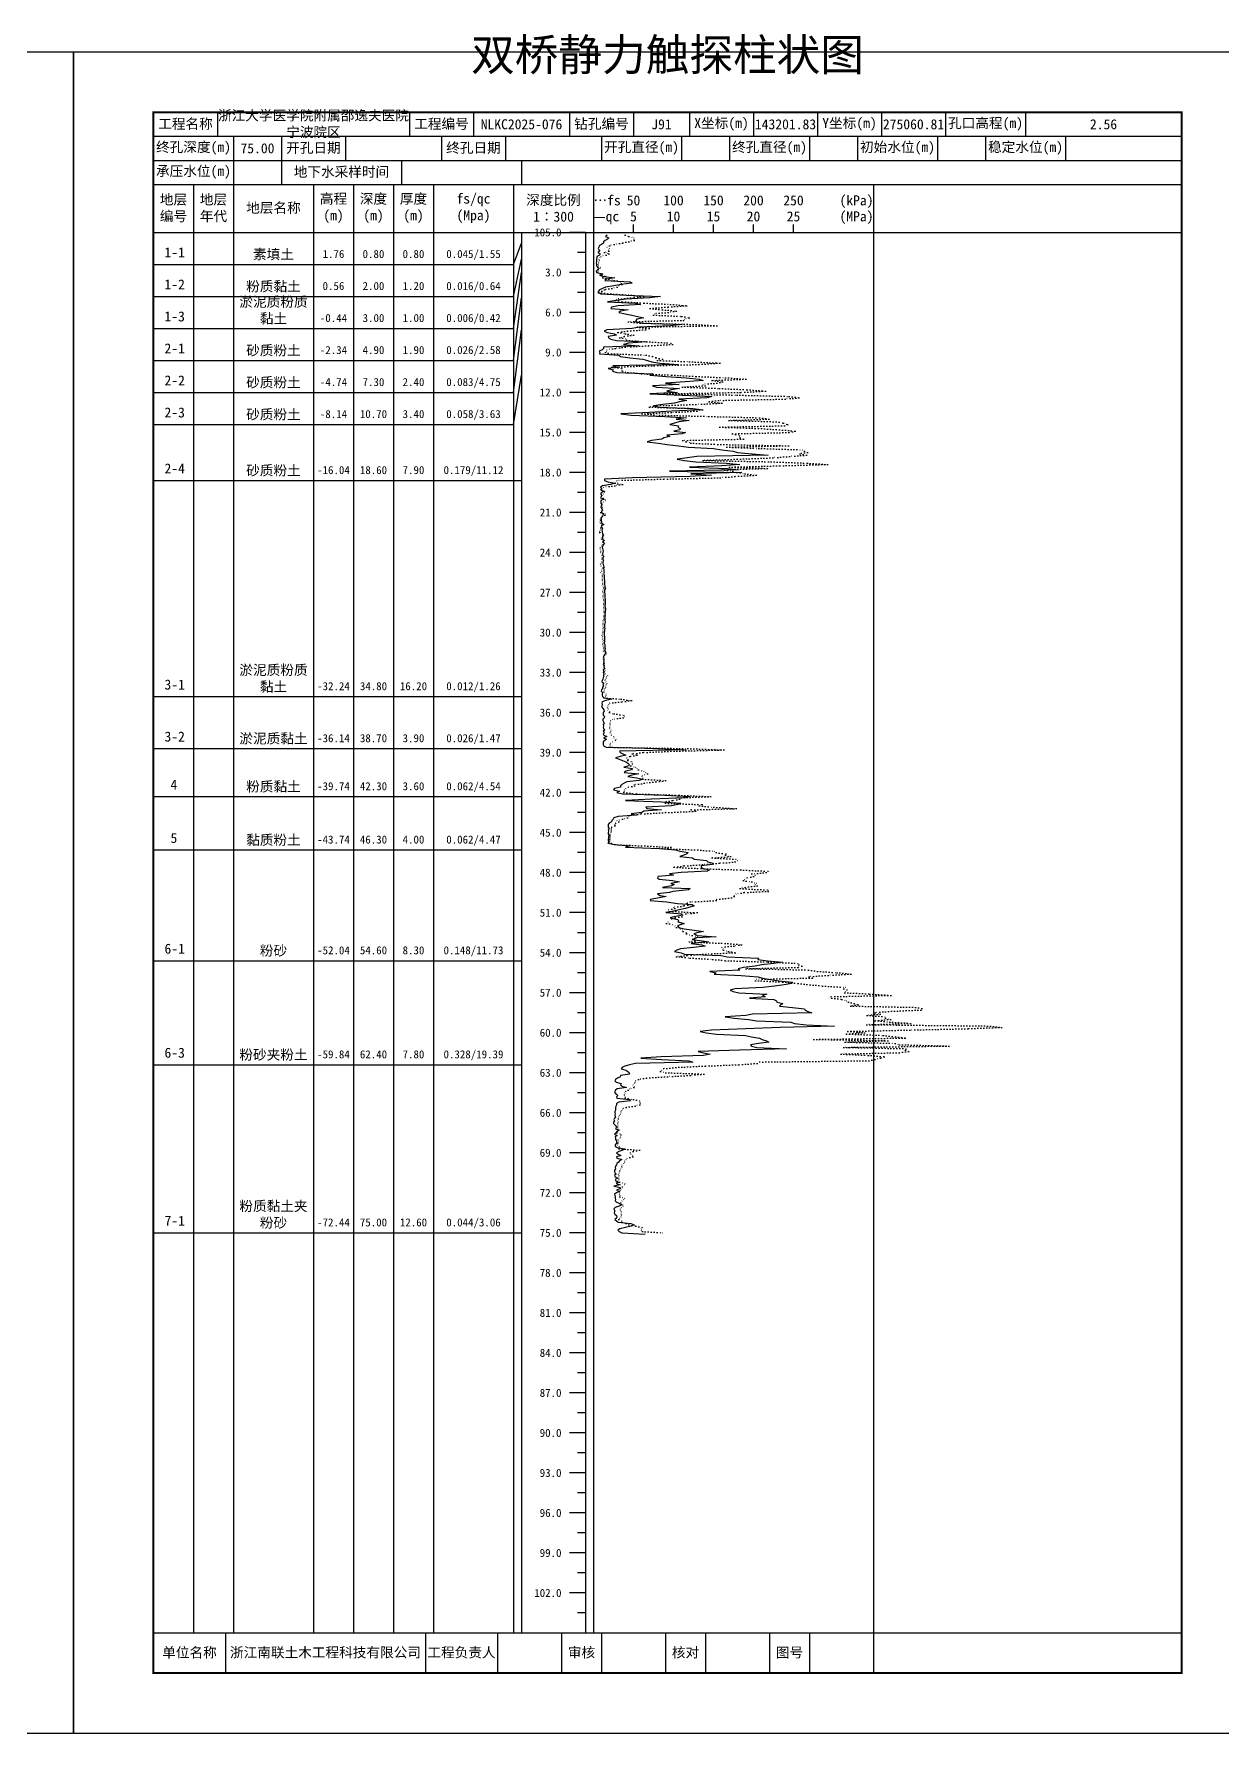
# Model space of a CAD drawing. Extents: x 297 to 65340, y 0 to 425.
# Drawn here: x 27017.1 to 27314.1, y 0 to 424.6 of the extents above; entities that cross this region are included whole.
import ezdxf
from ezdxf.enums import TextEntityAlignment as Align

# ---------------------------------------------------------------- set-up
doc = ezdxf.new("R2010")
doc.units = 0
doc.linetypes.add('DOT', pattern=[6.35, 0, -6.35])
doc.layers.add('FRAME', color=7, linetype='CONTINUOUS')
doc.layers.add('STRATUM', color=7, linetype='CONTINUOUS')
doc.styles.add('ST', font='')
doc.styles.get('ST').set_extended_font_data('SimSun')

msp = doc.modelspace()

# ---------------------------------------------------------------- linework, layer by layer
at = {"layer": 'FRAME', "color": 245, "linetype": 'Continuous'}
for points in [[(26730, 0), (27027, 0), (27027, 420), (26730, 420)], [(27027, 0), (27324, 0), (27324, 420), (27027, 420)]]:
    msp.add_lwpolyline(points, close=True, dxfattribs=at)
at = {"layer": 'FRAME', "linetype": 'Continuous', "const_width": 0.5}
msp.add_lwpolyline([(27047, 15), (27304, 15), (27304, 405), (27047, 405)], close=True, dxfattribs=at)
at = {"layer": 'FRAME', "color": 0, "linetype": 'Continuous'}
for points in [[(27063, 405), (27063, 399)], [(27111, 405), (27111, 399)], [(27127, 405), (27127, 399)], [(27151, 405), (27151, 399)], [(27167, 405), (27167, 399)], [(27181, 405), (27181, 399)], [(27197, 405), (27197, 399)], [(27213, 405), (27213, 399)], [(27229, 405), (27229, 399)], [(27245, 405), (27245, 399)], [(27265, 405), (27265, 399)], [(27304, 405), (27304, 399)], [(27047, 399), (27304, 399)], [(27067, 399), (27067, 393)], [(27079, 399), (27079, 393)], [(27095, 399), (27095, 393)], [(27119, 399), (27119, 393)], [(27135, 399), (27135, 393)], [(27159, 399), (27159, 393)], [(27179, 399), (27179, 393)], [(27191, 399), (27191, 393)], [(27211, 399), (27211, 393)], [(27223, 399), (27223, 393)], [(27243, 399), (27243, 393)], [(27255, 399), (27255, 393)], [(27275, 399), (27275, 393)], [(27304, 399), (27304, 393)], [(27047, 393), (27304, 393)], [(27067, 393), (27067, 387)], [(27079, 393), (27079, 387)], [(27109, 393), (27109, 387)], [(27139, 393), (27139, 387)], [(27047, 387), (27304, 387)], [(27057, 387), (27057, 25)], [(27067, 387), (27067, 25)], [(27087, 387), (27087, 25)], [(27097, 387), (27097, 25)], [(27107, 387), (27107, 25)], [(27117, 387), (27117, 25)], [(27137, 387), (27137, 25)], [(27157, 387), (27157, 25)], [(27227, 387), (27227, 25)], [(27047, 375), (27304, 375)], [(27139, 375), (27139, 25)], [(27155, 375), (27155, 25)], [(27167, 375), (27167, 377)], [(27177, 375), (27177, 377)], [(27187, 375), (27187, 377)], [(27197, 375), (27197, 377)], [(27207, 375), (27207, 377)], [(27047, 25), (27304, 25)], [(27065, 25), (27065, 15)], [(27115, 25), (27115, 15)], [(27133, 25), (27133, 15)], [(27149, 25), (27149, 15)], [(27159, 25), (27159, 15)], [(27175, 25), (27175, 15)], [(27185, 25), (27185, 15)], [(27201, 25), (27201, 15)], [(27211, 25), (27211, 15)], [(27227, 25), (27227, 15)]]:
    msp.add_lwpolyline(points, dxfattribs=at)
at = {"layer": 'STRATUM', "linetype": 'Continuous'}
for points in [[(27155, 375), (27151, 375)], [(27160.38, 374.33), (27160, 374), (27160.86, 373.67), (27160.54, 373.33), (27159.9, 373), (27159.46, 372.67), (27159.54, 372.33), (27158.98, 372), (27158.38, 371.67), (27158.3, 371.33), (27158.2, 371), (27158.3, 370.67), (27158.56, 370.33), (27158.12, 370), (27158.68, 369.67), (27158.46, 369.33), (27157.82, 369), (27157.84, 368.67), (27157.76, 368.33), (27157.78, 368), (27157.74, 367.67), (27157.68, 367.33), (27157.78, 367), (27157.76, 366.67), (27157.98, 366.33), (27158.26, 366), (27158, 365.67), (27157.68, 365.33), (27157.74, 365), (27159.36, 364.67), (27158.48, 364.33), (27159.52, 364), (27162.3, 363.67), (27160.24, 363.33), (27159.84, 363), (27166.18, 362.67), (27166.66, 362.33), (27163.8, 362), (27162.08, 361.67), (27159.96, 361.33), (27159.24, 361), (27158.46, 360.67), (27158.26, 360.33), (27158.06, 360), (27158.86, 359.67), (27165.16, 359.33), (27173.72, 359), (27170.98, 358.67), (27165.1, 358.33), (27162.72, 358), (27160.54, 357.67), (27167.5, 357.33), (27168.78, 357), (27163.16, 356.67), (27161.5, 356.33), (27161.36, 356), (27165.68, 355.67), (27163.74, 355.33), (27163.36, 355), (27164.92, 354.67), (27166.6, 354.33), (27168.1, 354), (27169.56, 353.67), (27167.8, 353.33), (27167.6, 353), (27167.46, 352.67), (27169.4, 352.33), (27179.24, 352), (27176.16, 351.67), (27168.52, 351.33), (27166.68, 351), (27160.36, 350.67), (27159.7, 350.33), (27160.42, 350), (27162.28, 349.67), (27162.78, 349.33), (27160.7, 349), (27160.78, 348.67), (27161.32, 348.33), (27162.72, 348), (27170.24, 347.67), (27165.78, 347.33), (27164.48, 347), (27168.3, 346.67), (27159.46, 346.33), (27159.46, 346), (27159.2, 345.67), (27158.38, 345.33), (27158.6, 345), (27158.46, 344.67), (27163.36, 344.33), (27163.72, 344), (27166.1, 343.67), (27169.32, 343.33), (27170.54, 343), (27171.62, 342.67), (27173.6, 342.33), (27178.24, 342), (27161.86, 341.67), (27163.42, 341.33), (27160.68, 341), (27161.9, 340.67), (27161.76, 340.33), (27162.86, 340), (27171.8, 339.67), (27171.12, 339.33), (27175.14, 339), (27180.16, 338.67), (27183.42, 338.33), (27184.38, 338), (27179.94, 337.67), (27175.02, 337.33), (27178.38, 337), (27171.74, 336.67), (27172.72, 336.33), (27178.54, 336), (27176.38, 335.67), (27175.36, 335.33), (27178.04, 335), (27171.08, 334.67), (27179.18, 334.33), (27186.56, 334), (27185.32, 333.67), (27178.36, 333.33), (27180.34, 333), (27178.48, 332.67), (27177.26, 332.33), (27174.32, 332), (27172.02, 331.67), (27173.58, 331.33), (27181.78, 331), (27184.14, 330.67), (27176.62, 330.33), (27171, 330), (27163.86, 329.67), (27166.44, 329.33), (27174.8, 329), (27180.26, 328.67), (27177.66, 328.33), (27180.88, 328), (27178.36, 327.67), (27177.24, 327.33), (27176.1, 327), (27178.28, 326.67), (27178.1, 326.33), (27178.68, 326), (27178.62, 325.67), (27177.08, 325.33), (27180.02, 325), (27179.16, 324.67), (27175.3, 324.33), (27176.06, 324), (27174.62, 323.67), (27174.08, 323.33), (27171.46, 323), (27170.44, 322.67), (27173.18, 322.33), (27175.4, 322), (27178.22, 321.67), (27180.72, 321.33), (27187.04, 321), (27189.06, 320.67), (27191.88, 320.33), (27193, 320), (27196.68, 319.67), (27200.64, 319.33), (27182.84, 319), (27180.52, 318.67), (27177.94, 318.33), (27179.66, 318), (27182.62, 317.67), (27190.18, 317.33), (27193.58, 317), (27189.12, 316.67), (27180.98, 316.33), (27190.58, 316), (27193.24, 315.67), (27176.04, 315.33), (27194.12, 315), (27181.34, 314.67), (27186.46, 314.33), (27181.08, 314), (27166.78, 313.67), (27159.74, 313.33), (27159.78, 313), (27160.58, 312.67), (27162.42, 312.33), (27161.26, 312), (27159.26, 311.67), (27158.76, 311.33), (27158.96, 311), (27158.76, 310.67), (27159.58, 310.33), (27159, 310), (27158.76, 309.67), (27158.98, 309.33), (27158.88, 309), (27158.76, 308.67), (27159.58, 308.33), (27158.82, 308), (27158.84, 307.67), (27158.86, 307.33), (27159.04, 307), (27158.88, 306.67), (27158.86, 306.33), (27159.02, 306), (27159.22, 305.67), (27158.98, 305.33), (27159, 305), (27159.46, 304.67), (27159.3, 304.33), (27159.24, 304), (27158.92, 303.67), (27158.9, 303.33), (27158.94, 303), (27159.04, 302.67), (27158.98, 302.33), (27159.58, 302), (27158.92, 301.67), (27159, 301.33), (27159.22, 301), (27159.08, 300.67), (27159.14, 300.33), (27159.2, 300), (27159.22, 299.67), (27159.46, 299.33), (27159.26, 299), (27159.28, 298.67), (27159.22, 298.33), (27159.74, 298), (27159.26, 297.67), (27159.78, 297.33), (27159.54, 297), (27159.32, 296.67), (27159.2, 296.33), (27159.26, 296), (27159.3, 295.67), (27159.42, 295.33), (27159.36, 295), (27159.28, 294.67), (27159.34, 294.33), (27159.46, 294), (27159.36, 293.67), (27159.34, 293.33), (27159.46, 293), (27159.34, 292.67), (27159.3, 292.33), (27159.44, 292), (27159.46, 291.67), (27159.7, 291.33), (27159.5, 291), (27159.58, 290.67), (27159.6, 290.33), (27159.64, 290), (27159.46, 289.67), (27159.66, 289.33), (27159.68, 289), (27159.68, 288.67), (27159.68, 288.33), (27159.78, 288), (27159.78, 287.67), (27159.74, 287.33), (27159.78, 287), (27159.84, 286.67), (27159.84, 286.33), (27160, 286), (27159.78, 285.67), (27159.74, 285.33), (27159.76, 285), (27159.84, 284.67), (27159.82, 284.33), (27159.8, 284), (27159.84, 283.67), (27159.9, 283.33), (27159.92, 283), (27159.9, 282.67), (27159.9, 282.33), (27159.9, 282), (27159.86, 281.67), (27159.92, 281.33), (27159.96, 281), (27159.96, 280.67), (27159.92, 280.33), (27159.92, 280), (27159.86, 279.67), (27159.92, 279.33), (27159.86, 279), (27159.86, 278.67), (27159.86, 278.33), (27159.84, 278), (27159.88, 277.67), (27159.84, 277.33), (27159.76, 277), (27159.78, 276.67), (27159.78, 276.33), (27159.84, 276), (27159.78, 275.67), (27159.74, 275.33), (27159.68, 275), (27159.64, 274.67), (27159.68, 274.33), (27159.78, 274), (27159.72, 273.67), (27159.78, 273.33), (27159.78, 273), (27159.74, 272.67), (27159.68, 272.33), (27159.8, 272), (27159.8, 271.67), (27159.86, 271.33), (27159.92, 271), (27159.84, 270.67), (27159.84, 270.33), (27160.1, 270), (27159.92, 269.67), (27159.66, 269.33), (27159.46, 269), (27159.46, 268.67), (27159.58, 268.33), (27159.6, 268), (27159.5, 267.67), (27159.64, 267.33), (27159.44, 267), (27159.66, 266.67), (27159.58, 266.33), (27159.74, 266), (27159.44, 265.67), (27159.48, 265.33), (27159.44, 265), (27159.58, 264.67), (27159.46, 264.33), (27159.54, 264), (27159.4, 263.67), (27159.34, 263.33), (27159.16, 263), (27159.1, 262.67), (27159.56, 262.33), (27159.34, 262), (27159.52, 261.67), (27159.26, 261.33), (27159.26, 261), (27159, 260.67), (27158.94, 260.33), (27159.22, 260), (27159.2, 259.67), (27159.2, 259.33), (27159.22, 259), (27159.56, 258.67), (27161.56, 258.33), (27160.08, 258), (27159.2, 257.67), (27159.08, 257.33), (27159.14, 257), (27159.08, 256.67), (27159.1, 256.33), (27159.32, 256), (27159.6, 255.67), (27159.66, 255.33), (27159.38, 255), (27159.38, 254.67), (27159.4, 254.33), (27159.72, 254), (27159.66, 253.67), (27159.34, 253.33), (27159.36, 253), (27159.52, 252.67), (27159.66, 252.33), (27159.42, 252), (27159.54, 251.67), (27159.44, 251.33), (27159.5, 251), (27159.8, 250.67), (27159.44, 250.33), (27159.66, 250), (27159.42, 249.67), (27159.6, 249.33), (27160.32, 249), (27159.46, 248.67), (27160.26, 248.33), (27159.8, 248), (27159.44, 247.67), (27159.4, 247.33), (27159.4, 247), (27159.5, 246.67), (27160.14, 246.33), (27173.12, 246), (27180.14, 245.67), (27163.52, 245.33), (27163.66, 245), (27164.32, 244.67), (27165.1, 244.33), (27163.66, 244), (27162.48, 243.67), (27163.42, 243.33), (27164.28, 243), (27165.08, 242.67), (27165.62, 242.33), (27165.94, 242), (27165.84, 241.67), (27164.56, 241.33), (27166.72, 241), (27166.48, 240.67), (27165.12, 240.33), (27164.66, 240), (27168.36, 239.67), (27166.58, 239.33), (27165.62, 239), (27167.78, 238.67), (27169.3, 238.33), (27168.44, 238), (27165.34, 237.67), (27164.66, 237.33), (27164.08, 237), (27163.74, 236.67), (27163.76, 236.33), (27162.26, 236), (27162.02, 235.67), (27163.54, 235.33), (27162.84, 235), (27164.28, 234.67), (27174.8, 234.33), (27181.04, 234), (27179.98, 233.67), (27171.5, 233.33), (27165.04, 233), (27174.06, 232.67), (27178.8, 232.33), (27178.1, 232), (27176.46, 231.67), (27170.08, 231.33), (27170.32, 231), (27174.04, 230.67), (27169.58, 230.33), (27169.12, 230), (27166.4, 229.67), (27167.66, 229.33), (27163.14, 229), (27162.12, 228.67), (27161.9, 228.33), (27161.56, 228), (27161.46, 227.67), (27160.88, 227.33), (27160.7, 227), (27160.66, 226.67), (27160.66, 226.33), (27160.94, 226), (27160.66, 225.67), (27160.74, 225.33), (27160.7, 225), (27160.68, 224.67), (27160.8, 224.33), (27160.74, 224), (27160.74, 223.67), (27160.64, 223.33), (27160.64, 223), (27160.8, 222.67), (27160.62, 222.33), (27162.14, 222), (27166.18, 221.67), (27165, 221.33), (27173.46, 221), (27177.54, 220.67), (27178.62, 220.33), (27180.68, 220), (27180.34, 219.67), (27179.58, 219.33), (27178.58, 219), (27181.74, 218.67), (27182.16, 218.33), (27185.28, 218), (27185.6, 217.67), (27186.94, 217.33), (27186.74, 217), (27183.88, 216.67), (27183.9, 216.33), (27184.42, 216), (27185.96, 215.67), (27185.54, 215.33), (27178.9, 215), (27176.04, 214.67), (27177.02, 214.33), (27173.18, 214), (27173, 213.67), (27173.4, 213.33), (27176.72, 213), (27178.48, 212.67), (27176.3, 212.33), (27177.16, 212), (27176.52, 211.67), (27174.24, 211.33), (27181.16, 211), (27180.72, 210.67), (27176.82, 210.33), (27176.04, 210), (27173.04, 209.67), (27173.68, 209.33), (27175.2, 209), (27173.4, 208.67), (27171.26, 208.33), (27171.16, 208), (27175.26, 207.67), (27178.04, 207.33), (27181.66, 207), (27182.2, 206.67), (27180.86, 206.33), (27179.98, 206), (27178.4, 205.67), (27176.66, 205.33), (27175.08, 205), (27179.08, 204.67), (27178.92, 204.33), (27177.08, 204), (27176.16, 203.67), (27178.08, 203.33), (27178.22, 203), (27178.12, 202.67), (27179.64, 202.33), (27178.68, 202), (27178, 201.67), (27178.36, 201.33), (27179.68, 201), (27181.6, 200.67), (27184.5, 200.33), (27182.82, 200), (27182.06, 199.67), (27182.88, 199.33), (27187.7, 199), (27182.72, 198.67), (27181.86, 198.33), (27184.06, 198), (27185.86, 197.67), (27181.42, 197.33), (27184.12, 197), (27184.9, 196.67), (27182, 196.33), (27178.74, 196), (27177.86, 195.67), (27177.26, 195.33), (27178.9, 195), (27179.74, 194.67), (27188.94, 194.33), (27190.42, 194), (27198.24, 193.67), (27198.1, 193.33), (27200.46, 193), (27204.24, 192.67), (27202.06, 192.33), (27198.98, 192), (27197.44, 191.67), (27194.52, 191.33), (27193.18, 191), (27193.6, 190.67), (27186.06, 190.33), (27187.7, 190), (27187.2, 189.67), (27193.88, 189.33), (27198.06, 189), (27199.34, 188.67), (27201.18, 188.33), (27203.36, 188), (27206.74, 187.67), (27206.6, 187.33), (27204.66, 187), (27202.22, 186.67), (27199.34, 186.33), (27192.3, 186), (27191.14, 185.67), (27191.94, 185.33), (27193.3, 185), (27200.32, 184.67), (27199.22, 184.33), (27199.88, 184), (27195.98, 183.67), (27202.1, 183.33), (27202.72, 183), (27202.8, 182.67), (27204.36, 182.33), (27203.8, 182), (27203.46, 181.67), (27206.72, 181.33), (27209.74, 181), (27209.94, 180.67), (27210.58, 180.33), (27211.56, 180), (27196.76, 179.67), (27195.1, 179.33), (27189.92, 179), (27192.18, 178.67), (27195.72, 178.33), (27197.72, 178), (27206.32, 177.67), (27207.26, 177.33), (27210.16, 177), (27217.28, 176.67), (27203.64, 176.33), (27194.96, 176), (27186.46, 175.67), (27183.66, 175.33), (27185.14, 175), (27187.76, 174.67), (27194.96, 174.33), (27196.46, 174), (27198.48, 173.67), (27199.2, 173.33), (27200.26, 173), (27200.84, 172.67), (27198.22, 172.33), (27196.24, 172), (27196.54, 171.67), (27197.82, 171.33), (27205.22, 171), (27193.54, 170.67), (27183.18, 170.33), (27184.46, 170), (27186.18, 169.67), (27184.54, 169.33), (27173.94, 169), (27168.82, 168.67), (27174.12, 168.33), (27180.84, 168), (27181.82, 167.67), (27167.52, 167.33), (27165.98, 167), (27164.82, 166.67), (27164.18, 166.33), (27163.88, 166), (27165.1, 165.67), (27165.6, 165.33), (27165.88, 165), (27166.02, 164.67), (27163.74, 164.33), (27163.7, 164), (27163.04, 163.67), (27162.52, 163.33), (27162.3, 163), (27162.7, 162.67), (27163.92, 162.33), (27163.78, 162), (27164.06, 161.67), (27165.22, 161.33), (27162.94, 161), (27162.5, 160.67), (27162.3, 160.33), (27162.3, 160), (27162.72, 159.67), (27163.08, 159.33), (27162.78, 159), (27162.8, 158.67), (27166.02, 158.33), (27166.26, 158), (27163.3, 157.67), (27162.78, 157.33), (27162.76, 157), (27162.62, 156.67), (27162.54, 156.33), (27162.48, 156), (27162.54, 155.67), (27162.34, 155.33), (27162.36, 155), (27162.4, 154.67), (27162.32, 154.33), (27162.46, 154), (27162.24, 153.67), (27162.12, 153.33), (27162.22, 153), (27162.02, 152.67), (27162.02, 152.33), (27162.3, 152), (27162.64, 151.67), (27162.7, 151.33), (27162.46, 151), (27163.42, 150.67), (27162.86, 150.33), (27162.6, 150), (27162.26, 149.67), (27162.9, 149.33), (27162.4, 149), (27162.48, 148.67), (27162.52, 148.33), (27162.72, 148), (27162.74, 147.67), (27162.84, 147.33), (27162.42, 147), (27162.4, 146.67), (27162.94, 146.33), (27164.72, 146), (27164.36, 145.67), (27163.32, 145.33), (27162.78, 145), (27163.2, 144.67), (27163.84, 144.33), (27162.72, 144), (27162.86, 143.67), (27164.06, 143.33), (27163.5, 143), (27163.28, 142.67), (27162.8, 142.33), (27162.74, 142), (27162.52, 141.67), (27162.4, 141.33), (27162.52, 141), (27162.24, 140.67), (27162.26, 140.33), (27162.34, 140), (27162.64, 139.67), (27162.24, 139.33), (27162.42, 139), (27162.98, 138.67), (27162.38, 138.33), (27162.6, 138), (27163.16, 137.67), (27162.64, 137.33), (27163.68, 137), (27162.06, 136.67), (27163.72, 136.33), (27163.52, 136), (27162.76, 135.67), (27163.5, 135.33), (27162.72, 135), (27162.28, 134.67), (27162.3, 134.33), (27162.4, 134), (27162.42, 133.67), (27162.46, 133.33), (27162.4, 133), (27162.74, 132.67), (27163.58, 132.33), (27164.12, 132), (27163.44, 131.67), (27162.4, 131.33), (27162.08, 131), (27162.24, 130.67), (27162.22, 130.33), (27162.2, 130), (27162.32, 129.67), (27162.72, 129.33), (27162.86, 129), (27162.74, 128.67), (27162.36, 128.33), (27162.72, 128), (27163.18, 127.67), (27166.32, 127.33), (27167.18, 127), (27166.4, 126.67), (27164.98, 126.33), (27163.62, 126), (27163.1, 125.67), (27163.4, 125.33), (27164.1, 125), (27169.9, 124.67)], [(27137, 367), (27139, 372.33)], [(27155, 370), (27153, 370)], [(27047, 367), (27057, 367)], [(27057, 367), (27067, 367)], [(27067, 367), (27087, 367)], [(27087, 367), (27097, 367)], [(27097, 367), (27107, 367)], [(27107, 367), (27117, 367)], [(27117, 367), (27137, 367)], [(27137, 359), (27139, 368.33)], [(27137, 351), (27139, 365)], [(27155, 365), (27151, 365)], [(27047, 359), (27057, 359)], [(27057, 359), (27067, 359)], [(27067, 359), (27087, 359)], [(27087, 359), (27097, 359)], [(27097, 359), (27107, 359)], [(27107, 359), (27117, 359)], [(27117, 359), (27137, 359)], [(27137, 343), (27139, 358.67)], [(27155, 360), (27153, 360)], [(27155, 355), (27151, 355)], [(27047, 351), (27057, 351)], [(27057, 351), (27067, 351)], [(27067, 351), (27087, 351)], [(27087, 351), (27097, 351)], [(27097, 351), (27107, 351)], [(27107, 351), (27117, 351)], [(27117, 351), (27137, 351)], [(27137, 335), (27139, 350.67)], [(27155, 350), (27153, 350)], [(27155, 345), (27151, 345)], [(27047, 343), (27057, 343)], [(27057, 343), (27067, 343)], [(27067, 343), (27087, 343)], [(27087, 343), (27097, 343)], [(27097, 343), (27107, 343)], [(27107, 343), (27117, 343)], [(27117, 343), (27137, 343)], [(27155, 340), (27153, 340)], [(27137, 327), (27139, 339.33)], [(27047, 335), (27057, 335)], [(27057, 335), (27067, 335)], [(27067, 335), (27087, 335)], [(27087, 335), (27097, 335)], [(27097, 335), (27107, 335)], [(27107, 335), (27117, 335)], [(27117, 335), (27137, 335)], [(27155, 335), (27151, 335)], [(27047, 327), (27057, 327)], [(27057, 327), (27067, 327)], [(27067, 327), (27087, 327)], [(27087, 327), (27097, 327)], [(27097, 327), (27107, 327)], [(27107, 327), (27117, 327)], [(27117, 327), (27137, 327)], [(27155, 330), (27153, 330)], [(27155, 325), (27151, 325)], [(27155, 320), (27153, 320)], [(27155, 315), (27151, 315)], [(27047, 313), (27057, 313)], [(27057, 313), (27067, 313)], [(27067, 313), (27087, 313)], [(27087, 313), (27097, 313)], [(27097, 313), (27107, 313)], [(27107, 313), (27117, 313)], [(27117, 313), (27137, 313)], [(27137, 313), (27139, 313)], [(27155, 310), (27153, 310)], [(27155, 305), (27151, 305)], [(27155, 300), (27153, 300)], [(27155, 295), (27151, 295)], [(27155, 290), (27153, 290)], [(27155, 285), (27151, 285)], [(27155, 280), (27153, 280)], [(27155, 275), (27151, 275)], [(27155, 270), (27153, 270)], [(27155, 265), (27151, 265)], [(27047, 259), (27057, 259)], [(27057, 259), (27067, 259)], [(27067, 259), (27087, 259)], [(27087, 259), (27097, 259)], [(27097, 259), (27107, 259)], [(27107, 259), (27117, 259)], [(27117, 259), (27137, 259)], [(27137, 259), (27139, 259)], [(27155, 260), (27153, 260)], [(27155, 255), (27151, 255)], [(27155, 250), (27153, 250)], [(27047, 246), (27057, 246)], [(27057, 246), (27067, 246)], [(27067, 246), (27087, 246)], [(27087, 246), (27097, 246)], [(27097, 246), (27107, 246)], [(27107, 246), (27117, 246)], [(27117, 246), (27137, 246)], [(27137, 246), (27139, 246)], [(27155, 245), (27151, 245)], [(27155, 240), (27153, 240)], [(27047, 234), (27057, 234)], [(27057, 234), (27067, 234)], [(27067, 234), (27087, 234)], [(27087, 234), (27097, 234)], [(27097, 234), (27107, 234)], [(27107, 234), (27117, 234)], [(27117, 234), (27137, 234)], [(27137, 234), (27139, 234)], [(27155, 235), (27151, 235)], [(27155, 230), (27153, 230)], [(27155, 225), (27151, 225)], [(27047, 220.67), (27057, 220.67)], [(27057, 220.67), (27067, 220.67)], [(27067, 220.67), (27087, 220.67)], [(27087, 220.67), (27097, 220.67)], [(27097, 220.67), (27107, 220.67)], [(27107, 220.67), (27117, 220.67)], [(27117, 220.67), (27137, 220.67)], [(27137, 220.67), (27139, 220.67)], [(27155, 220), (27153, 220)], [(27155, 215), (27151, 215)], [(27155, 210), (27153, 210)], [(27155, 205), (27151, 205)], [(27155, 200), (27153, 200)], [(27047, 193), (27057, 193)], [(27057, 193), (27067, 193)], [(27067, 193), (27087, 193)], [(27087, 193), (27097, 193)], [(27097, 193), (27107, 193)], [(27107, 193), (27117, 193)], [(27117, 193), (27137, 193)], [(27137, 193), (27139, 193)], [(27155, 195), (27151, 195)], [(27155, 190), (27153, 190)], [(27155, 185), (27151, 185)], [(27155, 180), (27153, 180)], [(27155, 175), (27151, 175)], [(27155, 170), (27153, 170)], [(27047, 167), (27057, 167)], [(27057, 167), (27067, 167)], [(27067, 167), (27087, 167)], [(27087, 167), (27097, 167)], [(27097, 167), (27107, 167)], [(27107, 167), (27117, 167)], [(27117, 167), (27137, 167)], [(27137, 167), (27139, 167)], [(27155, 165), (27151, 165)], [(27155, 160), (27153, 160)], [(27155, 155), (27151, 155)], [(27155, 150), (27153, 150)], [(27155, 145), (27151, 145)], [(27155, 140), (27153, 140)], [(27155, 135), (27151, 135)], [(27155, 130), (27153, 130)], [(27047, 125), (27057, 125)], [(27057, 125), (27067, 125)], [(27067, 125), (27087, 125)], [(27087, 125), (27097, 125)], [(27097, 125), (27107, 125)], [(27107, 125), (27117, 125)], [(27117, 125), (27137, 125)], [(27137, 125), (27139, 125)], [(27155, 125), (27151, 125)], [(27155, 120), (27153, 120)], [(27155, 115), (27151, 115)], [(27155, 110), (27153, 110)], [(27155, 105), (27151, 105)], [(27155, 100), (27153, 100)], [(27155, 95), (27151, 95)], [(27155, 90), (27153, 90)], [(27155, 85), (27151, 85)], [(27155, 80), (27153, 80)], [(27155, 75), (27151, 75)], [(27155, 70), (27153, 70)], [(27155, 65), (27151, 65)], [(27155, 60), (27153, 60)], [(27155, 55), (27151, 55)], [(27155, 50), (27153, 50)], [(27155, 45), (27151, 45)], [(27155, 40), (27153, 40)], [(27155, 35), (27151, 35)], [(27155, 30), (27153, 30)]]:
    msp.add_lwpolyline(points, dxfattribs=at)
at = {"layer": 'STRATUM', "linetype": 'DOT', "ltscale": 0.1}
msp.add_lwpolyline([(27164.92, 374.33), (27165.86, 374), (27167.06, 373.67), (27167.06, 373.33), (27167.18, 373), (27165.82, 372.67), (27164.24, 372.33), (27162.16, 372), (27161.02, 371.67), (27160.36, 371.33), (27160.98, 371), (27160.7, 370.67), (27160.86, 370.33), (27159.76, 370), (27160.8, 369.67), (27160.14, 369.33), (27158.92, 369), (27158.66, 368.67), (27158.32, 368.33), (27158.5, 368), (27158.28, 367.67), (27158.22, 367.33), (27158.08, 367), (27158.14, 366.67), (27158.74, 366.33), (27158.62, 366), (27158.3, 365.67), (27158.08, 365.33), (27158.02, 365), (27158.96, 364.67), (27159.06, 364.33), (27160.08, 364), (27159.3, 363.67), (27160.84, 363.33), (27162.16, 363), (27163.76, 362.67), (27163.88, 362.33), (27164.08, 362), (27163.3, 361.67), (27162.9, 361.33), (27161.58, 361), (27159.78, 360.67), (27159.06, 360.33), (27158.28, 360), (27160.56, 359.67), (27166.38, 359.33), (27169.5, 359), (27166.96, 358.67), (27162.74, 358.33), (27162.52, 358), (27164.28, 357.67), (27169.66, 357.33), (27176.26, 357), (27180.22, 356.67), (27175.56, 356.33), (27171.16, 356), (27174.24, 355.67), (27177.7, 355.33), (27175.64, 355), (27172.28, 354.67), (27172, 354.33), (27179.1, 354), (27180.9, 353.67), (27179.74, 353.33), (27179.54, 353), (27165.74, 352.67), (27168.68, 352.33), (27181.92, 352), (27187.82, 351.67), (27167.88, 351.33), (27170.88, 351), (27170, 350.67), (27165.5, 350.33), (27163.1, 350), (27164.98, 349.67), (27167, 349.33), (27164.68, 349), (27163.56, 348.67), (27165.3, 348.33), (27165.26, 348), (27170.32, 347.67), (27176.44, 347.33), (27176.76, 347), (27170.72, 346.67), (27164.92, 346.33), (27162.44, 346), (27160.36, 345.67), (27160.24, 345.33), (27159.98, 345), (27161.52, 344.67), (27170.2, 344.33), (27171.76, 344), (27172.7, 343.67), (27174.22, 343.33), (27173.04, 343), (27180.98, 342.67), (27188.6, 342.33), (27183.34, 342), (27172.2, 341.67), (27161.62, 341.33), (27164.08, 341), (27163.96, 340.67), (27164.22, 340.33), (27165.58, 340), (27169, 339.67), (27176.58, 339.33), (27182.7, 339), (27190.02, 338.67), (27195.08, 338.33), (27186.66, 338), (27189.28, 337.67), (27187.84, 337.33), (27184.3, 337), (27184.88, 336.67), (27179.22, 336.33), (27188.52, 336), (27195.44, 335.67), (27199.96, 335.33), (27193.7, 335), (27174.72, 334.67), (27192.88, 334.33), (27205.92, 334), (27208.32, 333.67), (27204.9, 333.33), (27188.24, 333), (27185.88, 332.67), (27189.12, 332.33), (27182.56, 332), (27172.76, 331.67), (27171, 331.33), (27181.64, 331), (27184.24, 330.67), (27182.82, 330.33), (27176.42, 330), (27169.18, 329.67), (27173.54, 329.33), (27185.84, 329), (27198.52, 328.67), (27200.86, 328.33), (27190.88, 328), (27202.7, 327.67), (27204.48, 327.33), (27205.52, 327), (27204.72, 326.67), (27188.62, 326.33), (27198.28, 326), (27203.52, 325.67), (27207.44, 325.33), (27205.82, 325), (27191.78, 324.67), (27193.54, 324.33), (27193.54, 324), (27193.64, 323.67), (27194.46, 323.33), (27179.32, 323), (27180.2, 322.67), (27181.3, 322.33), (27188.12, 322), (27205.72, 321.67), (27190.34, 321.33), (27198.3, 321), (27209.2, 320.67), (27209.74, 320.33), (27210.5, 320), (27208.66, 319.67), (27210.24, 319.33), (27205.98, 319), (27201.82, 318.67), (27192.88, 318.33), (27184.44, 318), (27200.72, 317.67), (27210.46, 317.33), (27215.48, 317), (27203.46, 316.67), (27190.96, 316.33), (27200.4, 316), (27189.02, 315.67), (27191.86, 315.33), (27192.9, 315), (27194.88, 314.67), (27197.66, 314.33), (27192.3, 314), (27188.7, 313.67), (27174.46, 313.33), (27162.84, 313), (27162.92, 312.67), (27162.4, 312.33), (27164.24, 312), (27162.34, 311.67), (27159.6, 311.33), (27159.04, 311), (27159.04, 310.67), (27159.78, 310.33), (27159.7, 310), (27159.46, 309.67), (27159.24, 309.33), (27159, 309), (27159.38, 308.67), (27159.8, 308.33), (27159.96, 308), (27159.6, 307.67), (27159.12, 307.33), (27159.22, 307), (27159.1, 306.67), (27159.24, 306.33), (27159.12, 306), (27159.2, 305.67), (27159.08, 305.33), (27158.82, 305), (27159.94, 304.67), (27159.84, 304.33), (27159.12, 304), (27158.74, 303.67), (27158.7, 303.33), (27158.72, 303), (27158.56, 302.67), (27158.64, 302.33), (27159.12, 302), (27159.04, 301.67), (27158.74, 301.33), (27158.78, 301), (27158.76, 300.67), (27158.54, 300.33), (27158.6, 300), (27159.28, 299.67), (27159.24, 299.33), (27159.22, 299), (27158.9, 298.67), (27158.94, 298.33), (27159.56, 298), (27159.38, 297.67), (27159.7, 297.33), (27159.22, 297), (27159.08, 296.67), (27158.64, 296.33), (27158.62, 296), (27158.72, 295.67), (27158.74, 295.33), (27158.76, 295), (27159.2, 294.67), (27159.08, 294.33), (27159.64, 294), (27159, 293.67), (27159.12, 293.33), (27159.46, 293), (27158.98, 292.67), (27158.84, 292.33), (27158.7, 292), (27158.8, 291.67), (27159.36, 291.33), (27159.28, 291), (27158.96, 290.67), (27159.04, 290.33), (27158.68, 290), (27159.18, 289.67), (27159.14, 289.33), (27159.18, 289), (27159.14, 288.67), (27159.16, 288.33), (27159.16, 288), (27159.22, 287.67), (27159.24, 287.33), (27159.22, 287), (27159.3, 286.67), (27159.52, 286.33), (27159.52, 286), (27159.36, 285.67), (27159.26, 285.33), (27159.32, 285), (27159.5, 284.67), (27159.32, 284.33), (27159.36, 284), (27159.32, 283.67), (27159.48, 283.33), (27159.52, 283), (27159.56, 282.67), (27159.52, 282.33), (27159.5, 282), (27159.5, 281.67), (27159.46, 281.33), (27159.56, 281), (27159.56, 280.67), (27159.56, 280.33), (27159.56, 280), (27159.68, 279.67), (27159.58, 279.33), (27159.54, 279), (27159.56, 278.67), (27159.5, 278.33), (27159.36, 278), (27159.36, 277.67), (27159.36, 277.33), (27159.38, 277), (27159.32, 276.67), (27159.44, 276.33), (27159.36, 276), (27159.3, 275.67), (27159.32, 275.33), (27159.24, 275), (27159.14, 274.67), (27159.12, 274.33), (27159.22, 274), (27159.24, 273.67), (27159.24, 273.33), (27159.46, 273), (27159.38, 272.67), (27159.3, 272.33), (27159.28, 272), (27159.34, 271.67), (27159.56, 271.33), (27159.48, 271), (27159.48, 270.67), (27159.42, 270.33), (27159.88, 270), (27160.28, 269.67), (27159.82, 269.33), (27159.56, 269), (27159.44, 268.67), (27159.4, 268.33), (27159.56, 268), (27159.56, 267.67), (27159.5, 267.33), (27159.6, 267), (27159.56, 266.67), (27159.7, 266.33), (27159.86, 266), (27159.88, 265.67), (27159.84, 265.33), (27159.64, 265), (27159.94, 264.67), (27160.52, 264.33), (27160.32, 264), (27160.22, 263.67), (27159.96, 263.33), (27159.8, 263), (27160.1, 262.67), (27160.34, 262.33), (27160.18, 262), (27160, 261.67), (27160, 261.33), (27159.86, 261), (27159.7, 260.67), (27159.56, 260.33), (27159.56, 260), (27160.08, 259.67), (27160.1, 259.33), (27160.1, 259), (27159.7, 258.67), (27163.88, 258.33), (27166.46, 258), (27164, 257.67), (27161.02, 257.33), (27160.78, 257), (27160.64, 256.67), (27160.44, 256.33), (27160.62, 256), (27160.6, 255.67), (27160.96, 255.33), (27161.02, 255), (27162.14, 254.67), (27164.62, 254.33), (27164.78, 254), (27164.42, 253.67), (27161.8, 253.33), (27161.3, 253), (27161.2, 252.67), (27161.08, 252.33), (27161.14, 252), (27161.08, 251.67), (27161.02, 251.33), (27161, 251), (27161.32, 250.67), (27161.28, 250.33), (27161.1, 250), (27161.32, 249.67), (27161.42, 249.33), (27161.96, 249), (27162.06, 248.67), (27162.58, 248.33), (27162.46, 248), (27161.84, 247.67), (27161.26, 247.33), (27161.06, 247), (27161.24, 246.67), (27160.9, 246.33), (27180.6, 246), (27189.62, 245.67), (27176.3, 245.33), (27169.3, 245), (27166.76, 244.67), (27167.82, 244.33), (27166.12, 244), (27165.28, 243.67), (27165.58, 243.33), (27165.62, 243), (27166.58, 242.67), (27166.64, 242.33), (27166.78, 242), (27166.36, 241.67), (27167.54, 241.33), (27167.86, 241), (27168.24, 240.67), (27169.6, 240.33), (27169.98, 240), (27170.5, 239.67), (27169.22, 239.33), (27169.06, 239), (27169.24, 238.67), (27169.3, 238.33), (27174.96, 238), (27172.58, 237.67), (27169.7, 237.33), (27167.14, 237), (27167.28, 236.67), (27165.66, 236.33), (27165.02, 236), (27164.8, 235.67), (27164.64, 235.33), (27164.58, 235), (27167.86, 234.67), (27178.38, 234.33), (27186.28, 234), (27177.64, 233.67), (27178.52, 233.33), (27176.66, 233), (27174.8, 232.67), (27175.02, 232.33), (27184.16, 232), (27183.48, 231.67), (27187.12, 231.33), (27192.64, 231), (27181.4, 230.67), (27182.48, 230.33), (27174.98, 230), (27168.72, 229.67), (27166.3, 229.33), (27165.88, 229), (27165.5, 228.67), (27164.22, 228.33), (27162.82, 228), (27163.3, 227.67), (27162.5, 227.33), (27162.36, 227), (27162.3, 226.67), (27161.48, 226.33), (27161.44, 226), (27161.4, 225.67), (27161.38, 225.33), (27161.36, 225), (27161.08, 224.67), (27161.08, 224.33), (27161.1, 224), (27161.06, 223.67), (27161.02, 223.33), (27161.02, 223), (27160.98, 222.67), (27161.46, 222.33), (27162.38, 222), (27169.86, 221.67), (27176.32, 221.33), (27174.16, 221), (27183.06, 220.67), (27187.2, 220.33), (27187.7, 220), (27190.24, 219.67), (27190, 219.33), (27191.22, 219), (27186.66, 218.67), (27192.6, 218.33), (27192.96, 218), (27192.44, 217.67), (27188.4, 217.33), (27184.24, 217), (27179.52, 216.67), (27177.16, 216.33), (27184.04, 216), (27193.8, 215.67), (27200.82, 215.33), (27200.18, 215), (27196.62, 214.67), (27197.48, 214.33), (27197.02, 214), (27195.32, 213.67), (27194.8, 213.33), (27194.46, 213), (27196.56, 212.67), (27197.8, 212.33), (27197.42, 212), (27197.94, 211.67), (27194.92, 211.33), (27193.7, 211), (27200.58, 210.67), (27200.7, 210.33), (27194.6, 210), (27192.66, 209.67), (27192.18, 209.33), (27192.18, 209), (27191.5, 208.67), (27187.78, 208.33), (27187.66, 208), (27181.24, 207.67), (27180.32, 207.33), (27181.3, 207), (27179.54, 206.67), (27177, 206.33), (27177.3, 206), (27175.74, 205.67), (27176.12, 205.33), (27182.88, 205), (27180.12, 204.67), (27179.24, 204.33), (27179.06, 204), (27177.38, 203.67), (27176.58, 203.33), (27176.04, 203), (27175.66, 202.67), (27175.28, 202.33), (27176.96, 202), (27177.34, 201.67), (27177.72, 201.33), (27178.66, 201), (27179.16, 200.67), (27179.4, 200.33), (27180.3, 200), (27180.26, 199.67), (27181.66, 199.33), (27183.08, 199), (27182.54, 198.67), (27181.7, 198.33), (27182.32, 198), (27180.96, 197.67), (27189.88, 197.33), (27194.02, 197), (27192.12, 196.67), (27189.1, 196.33), (27189.32, 196), (27189.54, 195.67), (27190.74, 195.33), (27192.44, 195), (27185.1, 194.67), (27180.36, 194.33), (27177.74, 194), (27181.18, 193.67), (27186.84, 193.33), (27189.98, 193), (27200.68, 192.67), (27208.12, 192.33), (27208.3, 192), (27209.06, 191.67), (27208.04, 191.33), (27195.14, 191), (27210.76, 190.67), (27213, 190.33), (27217.88, 190), (27221.32, 189.67), (27215.64, 189.33), (27210.9, 189), (27211.66, 188.67), (27197.82, 188.33), (27197.48, 188), (27204.32, 187.67), (27208.18, 187.33), (27211.16, 187), (27214.24, 186.67), (27219.98, 186.33), (27219.58, 186), (27220.46, 185.67), (27220, 185.33), (27219.82, 185), (27226.08, 184.67), (27231.3, 184.33), (27216.2, 184), (27216.6, 183.67), (27219.12, 183.33), (27220.2, 183), (27220.72, 182.67), (27222.16, 182.33), (27223.16, 182), (27221.3, 181.67), (27237.5, 181.33), (27239.24, 181), (27238.84, 180.67), (27230.76, 180.33), (27227.42, 180), (27228.68, 179.67), (27225.4, 179.33), (27229.82, 179), (27229.96, 178.67), (27231.24, 178.33), (27227.44, 178), (27231.04, 177.67), (27236.22, 177.33), (27225.36, 177), (27256.28, 176.67), (27258.96, 176.33), (27250.54, 176), (27236.1, 175.67), (27220.6, 175.33), (27224.74, 175), (27220.28, 174.67), (27229.46, 174.33), (27232.52, 174), (27234.88, 173.67), (27212.06, 173.33), (27230.56, 173), (27219.92, 172.67), (27232.38, 172.33), (27233.5, 172), (27245.8, 171.67), (27219.6, 171.33), (27235.24, 171), (27234.98, 170.67), (27235.74, 170.33), (27233.4, 170), (27218.88, 169.67), (27225.72, 169.33), (27229.68, 169), (27228.72, 168.67), (27227.3, 168.33), (27225.82, 168), (27198.52, 167.67), (27197.9, 167.33), (27193.22, 167), (27184.92, 166.67), (27177.56, 166.33), (27174.46, 166), (27173.98, 165.67), (27173.78, 165.33), (27175.06, 165), (27184.56, 164.67), (27181.14, 164.33), (27175.48, 164), (27170.24, 163.67), (27168.28, 163.33), (27167.5, 163), (27167.38, 162.67), (27167.3, 162.33), (27166.86, 162), (27167.16, 161.67), (27167.1, 161.33), (27166.06, 161), (27165.7, 160.67), (27165.02, 160.33), (27164.88, 160), (27164.68, 159.67), (27164.66, 159.33), (27164.9, 159), (27164.94, 158.67), (27167.02, 158.33), (27168.48, 158), (27168.58, 157.67), (27168.64, 157.33), (27168.6, 157), (27167.4, 156.67), (27165.18, 156.33), (27164.32, 156), (27164, 155.67), (27163.88, 155.33), (27163.76, 155), (27163.7, 154.67), (27163.48, 154.33), (27163.32, 154), (27163.16, 153.67), (27163.18, 153.33), (27163.14, 153), (27163.08, 152.67), (27163.04, 152.33), (27163.1, 152), (27163.02, 151.67), (27163, 151.33), (27163.08, 151), (27163.18, 150.67), (27163.08, 150.33), (27162.86, 150), (27163.8, 149.67), (27163.8, 149.33), (27163.8, 149), (27163.7, 148.67), (27163.08, 148.33), (27163.28, 148), (27163.06, 147.67), (27163.1, 147.33), (27163.04, 147), (27163.42, 146.67), (27163.56, 146.33), (27163.42, 146), (27168.46, 145.67), (27166.94, 145.33), (27166.14, 145), (27166.3, 144.67), (27166.78, 144.33), (27166.84, 144), (27165.4, 143.67), (27165.14, 143.33), (27164.74, 143), (27164.8, 142.67), (27164.62, 142.33), (27164.1, 142), (27163.98, 141.67), (27164.2, 141.33), (27163.78, 141), (27163.54, 140.67), (27163.52, 140.33), (27163.44, 140), (27163.18, 139.67), (27163.34, 139.33), (27163.24, 139), (27163.24, 138.67), (27163.38, 138.33), (27163.1, 138), (27163.52, 137.67), (27164.88, 137.33), (27164.8, 137), (27164.16, 136.67), (27164.28, 136.33), (27163.9, 136), (27163.7, 135.67), (27163.54, 135.33), (27163.52, 135), (27163.44, 134.67), (27163.56, 134.33), (27163.56, 134), (27164.8, 133.67), (27164.56, 133.33), (27164.14, 133), (27163.76, 132.67), (27163.84, 132.33), (27164.3, 132), (27164.4, 131.67), (27163.96, 131.33), (27163.7, 131), (27163.7, 130.67), (27163.88, 130.33), (27163.88, 130), (27163.88, 129.67), (27163.96, 129.33), (27163.92, 129), (27163.58, 128.67), (27163.32, 128.33), (27164.02, 128), (27164.2, 127.67), (27165.16, 127.33), (27165.86, 127), (27167.62, 126.67), (27169.3, 126.33), (27168.96, 126), (27168.9, 125.67), (27169.22, 125.33), (27174.18, 125), (27174.18, 124.67)], dxfattribs=at)

# ---------------------------------------------------------------- texts
at = {"layer": 'FRAME', "style": 'ST'}
msp.add_text('双桥静力触探柱状图', height=8, dxfattribs=at).set_placement((27175.5, 413), align=Align.BOTTOM_CENTER)
for s, p in [('…fs', (27157, 383)), ('—qc', (27157, 379))]:
    msp.add_text(s, height=2.5, dxfattribs=at).set_placement(p, align=Align.MIDDLE_LEFT)
for s, p in [('50', (27167, 383)), ('100', (27177, 383)), ('150', (27187, 383)), ('200', (27197, 383)), ('250', (27207, 383)), ('5', (27167, 379)), ('10', (27177, 379)), ('15', (27187, 379)), ('20', (27197, 379)), ('25', (27207, 379))]:
    msp.add_text(s, height=2.5, dxfattribs=at).set_placement(p, align=Align.MIDDLE_CENTER)
for s, p in [('(kPa)', (27227, 383)), ('(MPa)', (27227, 379))]:
    msp.add_text(s, height=2.5, dxfattribs=at).set_placement(p, align=Align.MIDDLE_RIGHT)
at = {"layer": 'FRAME', "char_height": 2.5, "attachment_point": 5, "style": 'ST'}
for s, insert, width in [('工程名称', (27055, 402), 16), ('浙江大学医学院附属邵逸夫医院宁波院区', (27087, 402), 48), ('工程编号', (27119, 402), 16), ('钻孔编号', (27159, 402), 16), ('X坐标(m)', (27189, 402), 16), ('Y坐标(m)', (27221, 402), 16), ('孔口高程(m)', (27255, 402), 20), ('NLKC2025-076', (27139, 402), 24), ('J91', (27174, 402), 14), ('143201.83', (27205, 402), 16), ('275060.81', (27237, 402), 16), ('2.56', (27284.5, 402), 39), ('终孔深度(m)', (27057, 396), 20), ('75.00', (27073, 396), 12), ('开孔日期', (27087, 396), 16), ('终孔日期', (27127, 396), 16), ('开孔直径(m)', (27169, 396), 20), ('终孔直径(m)', (27201, 396), 20), ('初始水位(m)', (27233, 396), 20), ('稳定水位(m)', (27265, 396), 20), ('承压水位(m)', (27057, 390), 20), ('地下水采样时间', (27094, 390), 30), ('地层编号', (27052, 381), 10), ('地层年代', (27062, 381), 10), ('地层名称', (27077, 381), 20), ('高程\\P(m)', (27092, 381), 10), ('深度\\P(m)', (27102, 381), 10), ('厚度\\P(m)', (27112, 381), 10), ('fs/qc\\P(Mpa)', (27127, 381), 20), ('深度比例\\P1∶300', (27147, 381), 20), ('单位名称', (27056, 20), 18), ('浙江南联土木工程科技有限公司', (27090, 20), 50), ('工程负责人', (27124, 20), 18), ('审核', (27154, 20), 10), ('核对', (27180, 20), 10), ('图号', (27206, 20), 10)]:
    msp.add_mtext(s, dxfattribs=dict(at, insert=insert, width=width))
at = {"layer": 'STRATUM', "style": 'ST'}
for s, p in [('105.0', (27149, 375)), ('3.0', (27149, 365)), ('6.0', (27149, 355)), ('9.0', (27149, 345)), ('12.0', (27149, 335)), ('15.0', (27149, 325)), ('18.0', (27149, 315)), ('21.0', (27149, 305)), ('24.0', (27149, 295)), ('27.0', (27149, 285)), ('30.0', (27149, 275)), ('33.0', (27149, 265)), ('36.0', (27149, 255)), ('39.0', (27149, 245)), ('42.0', (27149, 235)), ('45.0', (27149, 225)), ('48.0', (27149, 215)), ('51.0', (27149, 205)), ('54.0', (27149, 195)), ('57.0', (27149, 185)), ('60.0', (27149, 175)), ('63.0', (27149, 165)), ('66.0', (27149, 155)), ('69.0', (27149, 145)), ('72.0', (27149, 135)), ('75.0', (27149, 125)), ('78.0', (27149, 115)), ('81.0', (27149, 105)), ('84.0', (27149, 95)), ('87.0', (27149, 85)), ('90.0', (27149, 75)), ('93.0', (27149, 65)), ('96.0', (27149, 55)), ('99.0', (27149, 45)), ('102.0', (27149, 35))]:
    msp.add_text(s, height=2, dxfattribs=at).set_placement(p, align=Align.MIDDLE_RIGHT)
for s, p in [('1-1', (27049.75, 370)), ('1-2', (27049.75, 362)), ('1-3', (27049.75, 354)), ('2-1', (27049.75, 346)), ('2-2', (27049.75, 338)), ('2-3', (27049.75, 330)), ('2-4', (27049.75, 316)), ('3-1', (27049.75, 262)), ('3-2', (27049.75, 249)), ('4', (27051.25, 237)), ('5', (27051.25, 223.67)), ('6-1', (27049.75, 196)), ('6-3', (27049.75, 170)), ('7-1', (27049.75, 128))]:
    msp.add_text(s, height=2.5, dxfattribs=at).set_placement(p, align=Align.MIDDLE_LEFT)
for s, p in [('1.76', (27092, 368)), ('0.80', (27102, 368)), ('0.80', (27112, 368)), ('0.045/1.55', (27127, 368)), ('0.56', (27092, 360)), ('2.00', (27102, 360)), ('1.20', (27112, 360)), ('0.016/0.64', (27127, 360)), ('-0.44', (27092, 352)), ('3.00', (27102, 352)), ('1.00', (27112, 352)), ('0.006/0.42', (27127, 352)), ('-2.34', (27092, 344)), ('4.90', (27102, 344)), ('1.90', (27112, 344)), ('0.026/2.58', (27127, 344)), ('-4.74', (27092, 336)), ('7.30', (27102, 336)), ('2.40', (27112, 336)), ('0.083/4.75', (27127, 336)), ('-8.14', (27092, 328)), ('10.70', (27102, 328)), ('3.40', (27112, 328)), ('0.058/3.63', (27127, 328)), ('-16.04', (27092, 314)), ('18.60', (27102, 314)), ('7.90', (27112, 314)), ('0.179/11.12', (27127, 314)), ('-32.24', (27092, 260)), ('34.80', (27102, 260)), ('16.20', (27112, 260)), ('0.012/1.26', (27127, 260)), ('-36.14', (27092, 247)), ('38.70', (27102, 247)), ('3.90', (27112, 247)), ('0.026/1.47', (27127, 247)), ('-39.74', (27092, 235)), ('42.30', (27102, 235)), ('3.60', (27112, 235)), ('0.062/4.54', (27127, 235)), ('-43.74', (27092, 221.67)), ('46.30', (27102, 221.67)), ('4.00', (27112, 221.67)), ('0.062/4.47', (27127, 221.67)), ('-52.04', (27092, 194)), ('54.60', (27102, 194)), ('8.30', (27112, 194)), ('0.148/11.73', (27127, 194)), ('-59.84', (27092, 168)), ('62.40', (27102, 168)), ('7.80', (27112, 168)), ('0.328/19.39', (27127, 168)), ('-72.44', (27092, 126)), ('75.00', (27102, 126)), ('12.60', (27112, 126)), ('0.044/3.06', (27127, 126))]:
    msp.add_text(s, height=2, dxfattribs=at).set_placement(p, align=Align.BOTTOM_CENTER)
at = {"layer": 'STRATUM', "char_height": 2.5, "width": 20, "attachment_point": 8, "style": 'ST'}
for s, insert in [('素填土', (27077, 368)), ('粉质黏土', (27077, 360)), ('淤泥质粉质黏土', (27077, 352)), ('砂质粉土', (27077, 344)), ('砂质粉土', (27077, 336)), ('砂质粉土', (27077, 328)), ('砂质粉土', (27077, 314)), ('淤泥质粉质黏土', (27077, 260)), ('淤泥质黏土', (27077, 247)), ('粉质黏土', (27077, 235)), ('黏质粉土', (27077, 221.67)), ('粉砂', (27077, 194)), ('粉砂夹粉土', (27077, 168)), ('粉质黏土夹粉砂', (27077, 126))]:
    msp.add_mtext(s, dxfattribs=dict(at, insert=insert))

doc.saveas('drawing.dxf')
